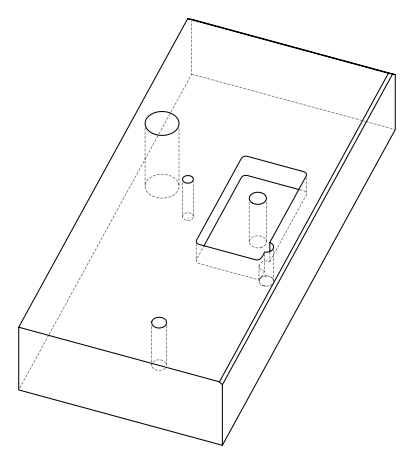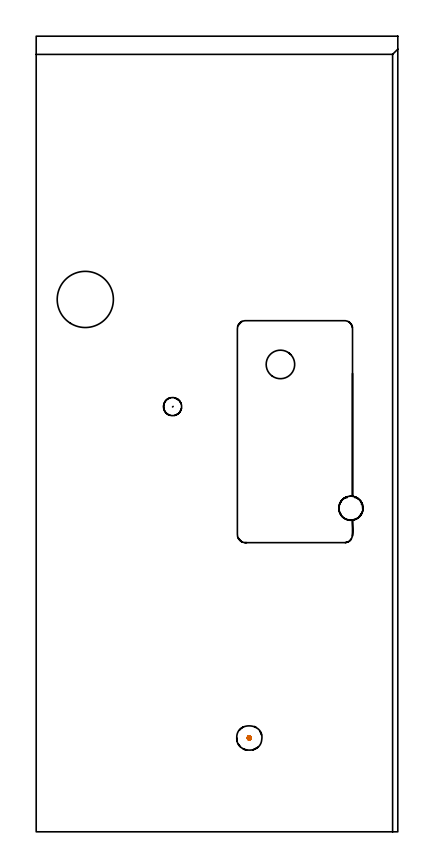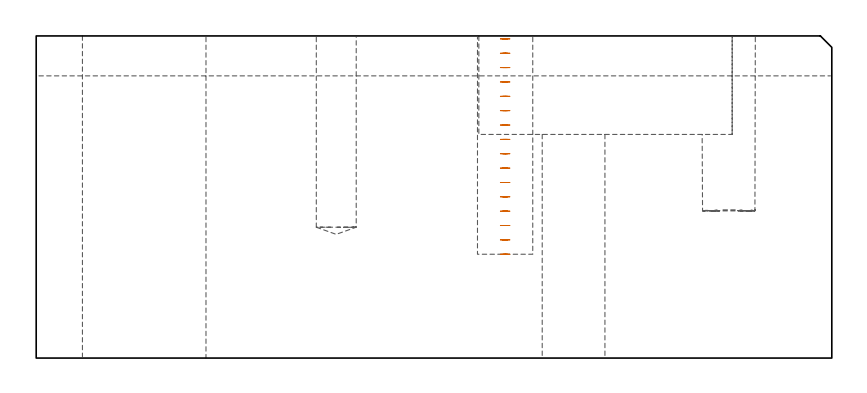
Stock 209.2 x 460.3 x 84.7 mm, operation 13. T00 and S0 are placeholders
(PLAN: 13 operations, 10 tool changes, 59.1 min)
(1 SPOT_DRILL | STEP1POCKET | NXT0321_9005460120000 | 0.03 min | 2 mm3)
(2 SPOT_DRILL_1 | STEP1POCKET_1 | NXT0321_9005460120000 | 0.03 min | 2 mm3)
(3 INDEXABLE_INSERT_DRILL_THROUGH_HOLE_FROM_SOLID | STEP1HOLE | NXT0302_004 | 0.26 min | 18067 mm3)
(4 INDEXABLE_INSERT_DRILL_THROUGH_HOLE_FROM_SOLID_1 | STEP1HOLE_1 | NXT0302_013 | 0.36 min | 29292 mm3)
(5 DRILL_TO_ENLARGE_THROUGH_HOLE | STEP1HOLE_1 | UGT0301_001 | 0.39 min | 40917 mm3)
(6 DRILL_BLIND_HOLE_INTO_CENTER | STEP1POCKET | NXT0301_076 | 0.22 min | 4384 mm3)
(7 DRILL_BLIND_HOLE_INTO_CENTER_1 | STEP1POCKET_1 | NXT0301_056 | 0.19 min | 2532 mm3)
(8 DRILL_TO_ENLARGE_BLIND_HOLE | STEP1POCKET_1 | UGT0301_374 | 0.19 min | 3546 mm3)
(9 BORE_BLIND_HOLE | STEP1POCKET_1 | UGT0332_064 | 0.19 min | 982 mm3)
(10 AREA_MILL | FG_CHAMFER_SURFACE | UGT0205_001 | 6.92 min | 11526 mm3)
(11 AREA_MILL_1 | FG_CHAMFER_SURFACE_1 | UGT0205_001 | 7.36 min | 2031 mm3)
(12 MILL_RECTANGULAR_POCKET | POCKET_RECTANGULAR_STRAIGHT | NXT0201_009 | Follow Part, ap 2, ae 75% | 42.19 min | 213229 mm3)
(13 MILL_BLIND_HOLE_FROM_SOLID_MATERIAL | STEP1POCKET_2 | UGT0201_130 | Spiral | 0.77 min | 9471 mm3)
(TOOL NXT0321_9005460120000 | NC Spot Drill, 142deg, 12mm, Carbide, Uncoated | D12 PA142 FL30 Z2)
(TOOL NXT0302_004 | Index. Insert Drill 16.5mm [880-D1650L20-05] | D16.5 PA176 FL83 Z2)
(TOOL NXT0302_013 | Index. Insert Drill 21mm [880-D2100L25-05] | D21 PA176 FL105 Z2)
(TOOL UGT0301_001 | Twist Drill 32.5 mm | D32.5 PA118 FL185 Z2)
(TOOL NXT0301_076 | Carbide Drill 10.5mm [860.1-1050-032A1-MM 2214] | D10.5 PA140 FL55 Z2)
(TOOL NXT0301_056 | Carbide Drill 8.5mm [860.1-0850-026A1-MM 2214] | D8.5 PA140 FL47 Z2)
(TOOL UGT0301_374 | Twist Drill Flat Bottom 13 mm | D13 PA180 FL101 Z2)
(TOOL UGT0332_064 | 14 mm Boring Bar Slip Fit | D14)
(TOOL UGT0205_001 | Chamfer Mill 20 x 3 x 45 deg. | D20 FL50 Z2)
(TOOL NXT0201_009 | ENDMILL 8mm [2P460-0800-NA 1630] | D8 FL26 Z6)
(TOOL UGT0201_130 | Carbide End Mill 12.0 | D12 FL15 Z4)
(OP 13 MILL_BLIND_HOLE_FROM_SOLID_MATERIAL)
G17 G21 G94 G90
T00 M6
G54
G17 G0 G90 X123.3 Y54.3 S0 M3
G43 Z94.7 H0
Z83.925
G94 G3 X123.925 Y54.925 R0.625 F250.
X123.3 Y55.55 R0.625
X122.05 Y54.3 R1.25
X123.3 Y55.55 R-1.25
X122.675 Y54.925 R0.625
X123.3 Y54.3 R0.625
G0 Z80.15
G3 X123.925 Y54.925 R0.625
X123.3 Y55.55 R0.625
X122.05 Y54.3 R1.25
X123.3 Y55.55 R-1.25
X122.675 Y54.925 R0.625
X123.3 Y54.3 R0.625
G0 Z76.375
G3 X123.925 Y54.925 R0.625
X123.3 Y55.55 R0.625
X122.05 Y54.3 R1.25
X123.3 Y55.55 R-1.25
X122.675 Y54.925 R0.625
X123.3 Y54.3 R0.625
G0 Z72.6
G3 X123.925 Y54.925 R0.625
X123.3 Y55.55 R0.625
X122.05 Y54.3 R1.25
X123.3 Y55.55 R-1.25
X122.675 Y54.925 R0.625
X123.3 Y54.3 R0.625
G0 Z68.825
G3 X123.925 Y54.925 R0.625
X123.3 Y55.55 R0.625
X122.05 Y54.3 R1.25
X123.3 Y55.55 R-1.25
X122.675 Y54.925 R0.625
X123.3 Y54.3 R0.625
G0 Z65.05
G3 X123.925 Y54.925 R0.625
X123.3 Y55.55 R0.625
X122.05 Y54.3 R1.25
X123.3 Y55.55 R-1.25
X122.675 Y54.925 R0.625
X123.3 Y54.3 R0.625
G0 Z61.275
G3 X123.925 Y54.925 R0.625
X123.3 Y55.55 R0.625
X122.05 Y54.3 R1.25
X123.3 Y55.55 R-1.25
X122.675 Y54.925 R0.625
X123.3 Y54.3 R0.625
G0 Z57.5
G3 X123.925 Y54.925 R0.625
X123.3 Y55.55 R0.625
X122.05 Y54.3 R1.25
X123.3 Y55.55 R-1.25
X122.675 Y54.925 R0.625
X123.3 Y54.3 R0.625
G0 Z53.725
G3 X123.925 Y54.925 R0.625
X123.3 Y55.55 R0.625
X122.05 Y54.3 R1.25
X123.3 Y55.55 R-1.25
X122.675 Y54.925 R0.625
X123.3 Y54.3 R0.625
G0 Z49.95
G3 X123.925 Y54.925 R0.625
X123.3 Y55.55 R0.625
X122.05 Y54.3 R1.25
X123.3 Y55.55 R-1.25
X122.675 Y54.925 R0.625
X123.3 Y54.3 R0.625
G0 Z46.175
G3 X123.925 Y54.925 R0.625
X123.3 Y55.55 R0.625
X122.05 Y54.3 R1.25
X123.3 Y55.55 R-1.25
X122.675 Y54.925 R0.625
X123.3 Y54.3 R0.625
G0 Z42.4
G3 X123.925 Y54.925 R0.625
X123.3 Y55.55 R0.625
X122.05 Y54.3 R1.25
X123.3 Y55.55 R-1.25
X122.675 Y54.925 R0.625
X123.3 Y54.3 R0.625
G0 Z38.625
G3 X123.925 Y54.925 R0.625
X123.3 Y55.55 R0.625
X122.05 Y54.3 R1.25
X123.3 Y55.55 R-1.25
X122.675 Y54.925 R0.625
X123.3 Y54.3 R0.625
G0 Z34.85
G3 X123.925 Y54.925 R0.625
X123.3 Y55.55 R0.625
X122.05 Y54.3 R1.25
X123.3 Y55.55 R-1.25
X122.675 Y54.925 R0.625
X123.3 Y54.3 R0.625
G0 Z31.075
G3 X123.925 Y54.925 R0.625
X123.3 Y55.55 R0.625
X122.05 Y54.3 R1.25
X123.3 Y55.55 R-1.25
X122.675 Y54.925 R0.625
X123.3 Y54.3 R0.625
G0 Z27.3
G3 X123.925 Y54.925 R0.625
X123.3 Y55.55 R0.625
X122.05 Y54.3 R1.25
X123.3 Y55.55 R-1.25
X122.675 Y54.925 R0.625
X123.3 Y54.3 R0.625
G0 Z94.7
M5
M2
